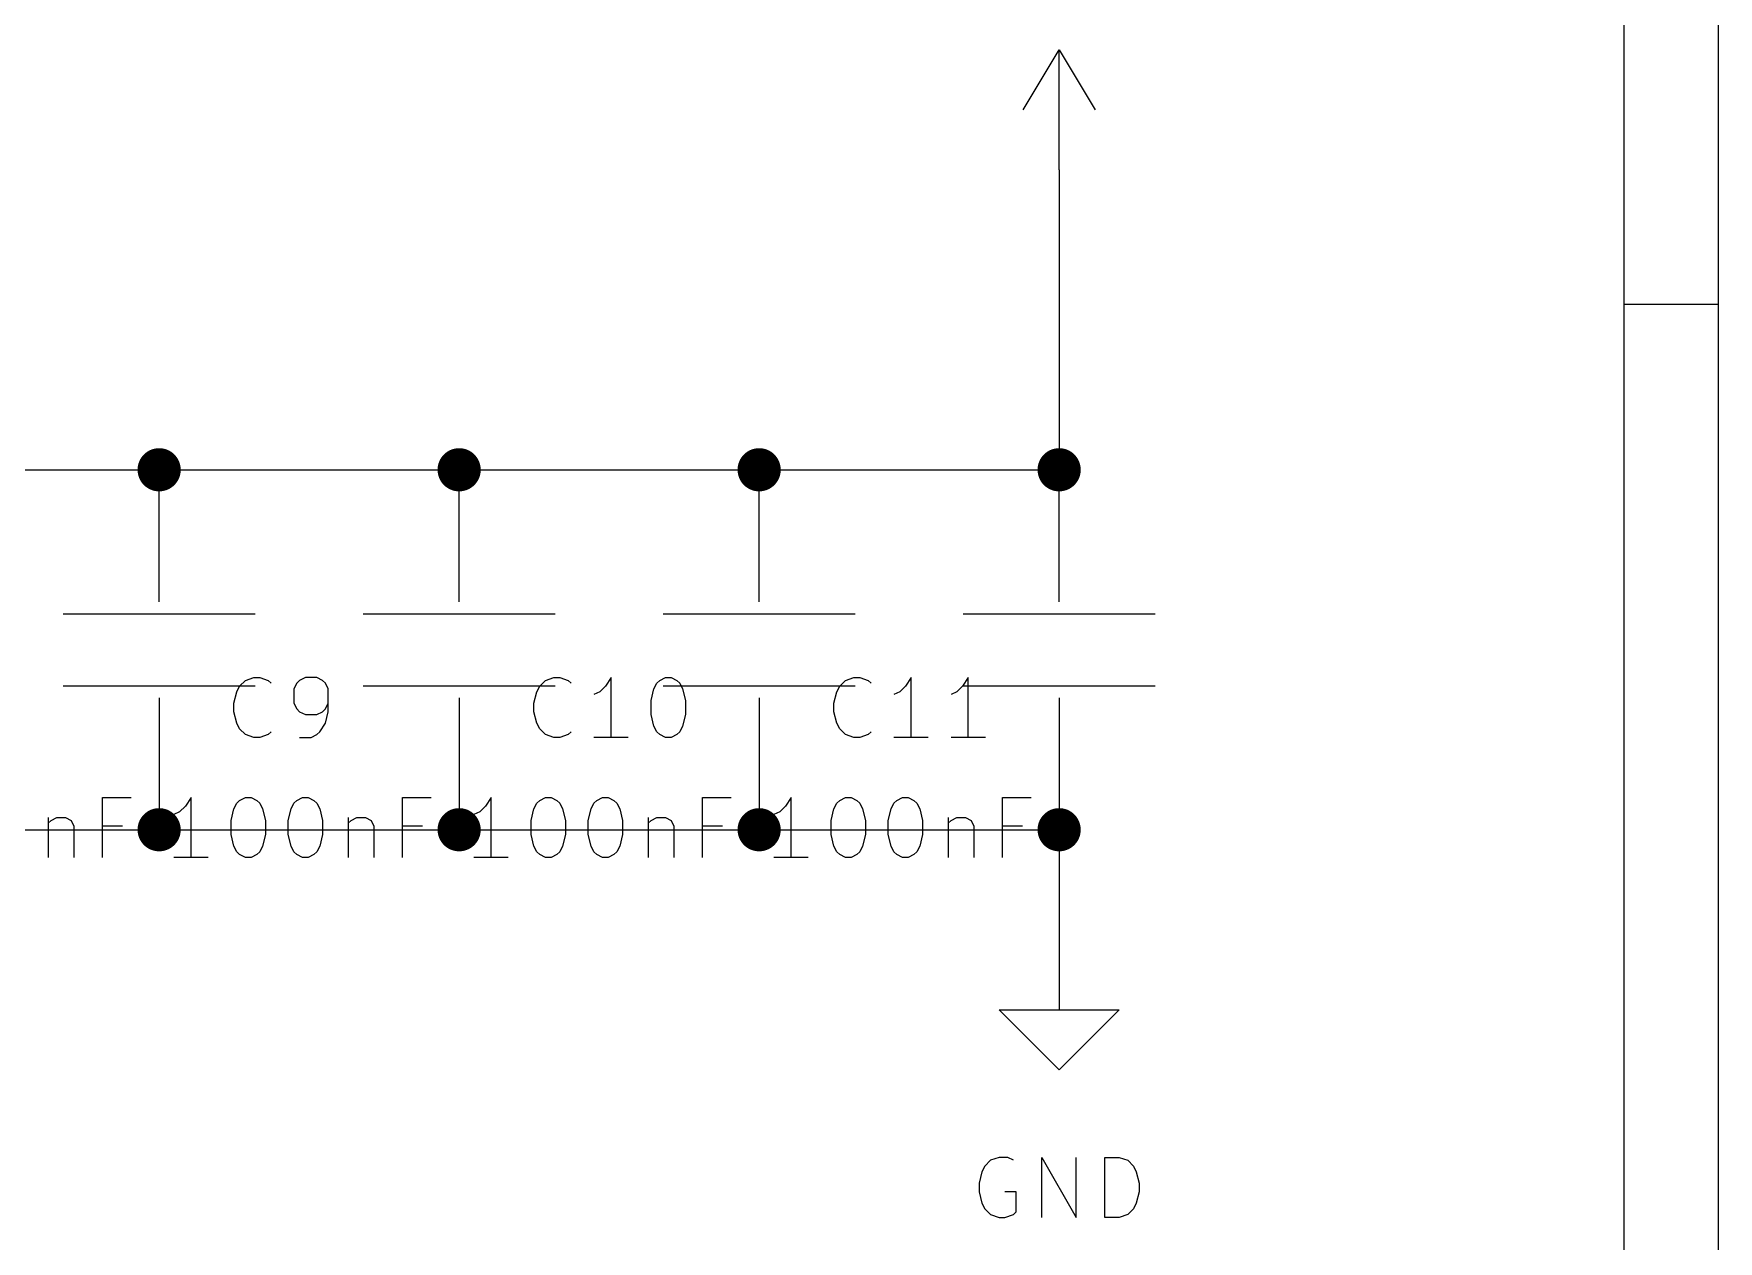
# Model space of a CAD drawing. Extents: x 0.4 to 11.3, y -7.9 to -0.4.
# Drawn here: x 9.895 to 11.299, y -3.143 to -2.137 of the extents above; entities that cross this region are included whole.
import ezdxf

# ---------------------------------------------------------------- set-up
doc = ezdxf.new("R2010")
doc.units = 0
doc.header["$MEASUREMENT"] = 0
for name, color, linetype in [('CYAN2', 4, 'CONTINUOUS'), ('GREEN3', 91, 'CONTINUOUS'), ('RED2', 1, 'CONTINUOUS')]:
    doc.layers.add(name, color=color, linetype=linetype)

msp = doc.modelspace()

# ---------------------------------------------------------------- linework, layer by layer
at = {"layer": 'CYAN2', "linetype": 'CONTINUOUS'}
for p, q in [((10.0647, -2.68504), (10.0671, -2.68028)), ((10.0647, -2.68504), (10.0671, -2.68028)), ((10.0671, -2.68028), (10.0719, -2.67551)), ((10.0671, -2.68028), (10.0719, -2.67551)), ((10.0719, -2.67551), (10.079, -2.67313)), ((10.0719, -2.67551), (10.079, -2.67313)), ((10.079, -2.67313), (10.0838, -2.67313)), ((10.079, -2.67313), (10.0838, -2.67313)), ((10.0838, -2.67313), (10.0909, -2.67551)), ((10.0838, -2.67313), (10.0909, -2.67551)), ((10.0909, -2.67551), (10.0933, -2.67789)), ((10.0909, -2.67551), (10.0933, -2.67789)), ((10.1147, -2.67789), (10.1123, -2.68265)), ((10.1147, -2.67789), (10.1123, -2.68265)), ((10.1171, -2.67551), (10.1147, -2.67789)), ((10.1171, -2.67551), (10.1147, -2.67789)), ((10.1219, -2.67313), (10.1171, -2.67551)), ((10.1219, -2.67313), (10.1171, -2.67551)), ((10.1314, -2.67313), (10.1219, -2.67313)), ((10.1314, -2.67313), (10.1219, -2.67313)), ((10.1361, -2.67551), (10.1314, -2.67313)), ((10.1361, -2.67551), (10.1314, -2.67313)), ((10.1385, -2.67789), (10.1361, -2.67551)), ((10.1385, -2.67789), (10.1361, -2.67551)), ((10.1409, -2.68265), (10.1385, -2.67789)), ((10.1409, -2.68265), (10.1385, -2.67789)), ((10.3147, -2.68504), (10.3171, -2.68028)), ((10.3147, -2.68504), (10.3171, -2.68028)), ((10.3171, -2.68028), (10.3219, -2.67551)), ((10.3171, -2.68028), (10.3219, -2.67551)), ((10.3219, -2.67551), (10.329, -2.67313)), ((10.3219, -2.67551), (10.329, -2.67313)), ((10.329, -2.67313), (10.3338, -2.67313)), ((10.329, -2.67313), (10.3338, -2.67313)), ((10.3338, -2.67313), (10.3409, -2.67551)), ((10.3338, -2.67313), (10.3409, -2.67551)), ((10.3409, -2.67551), (10.3433, -2.67789)), ((10.3409, -2.67551), (10.3433, -2.67789)), ((10.3719, -2.68028), (10.3671, -2.68504)), ((10.3719, -2.68028), (10.3671, -2.68504)), ((10.3766, -2.67313), (10.3719, -2.68028)), ((10.3766, -2.67313), (10.3719, -2.68028)), ((10.3766, -2.72313), (10.3766, -2.67313)), ((10.3766, -2.72313), (10.3766, -2.67313)), ((10.4123, -2.68265), (10.4147, -2.67789)), ((10.4123, -2.68265), (10.4147, -2.67789)), ((10.4147, -2.67789), (10.4171, -2.67551)), ((10.4147, -2.67789), (10.4171, -2.67551)), ((10.4171, -2.67551), (10.4219, -2.67313)), ((10.4171, -2.67551), (10.4219, -2.67313)), ((10.4219, -2.67313), (10.4266, -2.67313)), ((10.4219, -2.67313), (10.4266, -2.67313)), ((10.4266, -2.67313), (10.4314, -2.67551)), ((10.4266, -2.67313), (10.4314, -2.67551)), ((10.4314, -2.67551), (10.4338, -2.67789)), ((10.4314, -2.67551), (10.4338, -2.67789)), ((10.4338, -2.67789), (10.4361, -2.68265)), ((10.4338, -2.67789), (10.4361, -2.68265)), ((10.5647, -2.68504), (10.5671, -2.68028)), ((10.5647, -2.68504), (10.5671, -2.68028)), ((10.5671, -2.68028), (10.5719, -2.67551)), ((10.5671, -2.68028), (10.5719, -2.67551)), ((10.5719, -2.67551), (10.579, -2.67313)), ((10.5719, -2.67551), (10.579, -2.67313)), ((10.579, -2.67313), (10.5838, -2.67313)), ((10.579, -2.67313), (10.5838, -2.67313)), ((10.5838, -2.67313), (10.5909, -2.67551)), ((10.5838, -2.67313), (10.5909, -2.67551)), ((10.5909, -2.67551), (10.5933, -2.67789)), ((10.5909, -2.67551), (10.5933, -2.67789)), ((10.6219, -2.68028), (10.6171, -2.68504)), ((10.6219, -2.68028), (10.6171, -2.68504)), ((10.6266, -2.67313), (10.6219, -2.68028)), ((10.6266, -2.67313), (10.6219, -2.68028)), ((10.6266, -2.72313), (10.6266, -2.67313)), ((10.6266, -2.72313), (10.6266, -2.67313)), ((10.6695, -2.68028), (10.6647, -2.68504)), ((10.6695, -2.68028), (10.6647, -2.68504)), ((10.6742, -2.67313), (10.6695, -2.68028)), ((10.6742, -2.67313), (10.6695, -2.68028)), ((10.6742, -2.72313), (10.6742, -2.67313)), ((10.6742, -2.72313), (10.6742, -2.67313)), ((10.0623, -2.69456), (10.0647, -2.68504)), ((10.0623, -2.69456), (10.0647, -2.68504)), ((10.0623, -2.7017), (10.0623, -2.69456)), ((10.0623, -2.7017), (10.0623, -2.69456)), ((10.1123, -2.68265), (10.1123, -2.69456)), ((10.1123, -2.68265), (10.1123, -2.69456)), ((10.1123, -2.69456), (10.1147, -2.69932)), ((10.1123, -2.69456), (10.1147, -2.69932)), ((10.1385, -2.69932), (10.1409, -2.69456)), ((10.1385, -2.69932), (10.1409, -2.69456)), ((10.1409, -2.7017), (10.1409, -2.68265)), ((10.1409, -2.7017), (10.1409, -2.68265)), ((10.3123, -2.69456), (10.3147, -2.68504)), ((10.3123, -2.69456), (10.3147, -2.68504)), ((10.3123, -2.7017), (10.3123, -2.69456)), ((10.3123, -2.7017), (10.3123, -2.69456)), ((10.3671, -2.68504), (10.3623, -2.68742)), ((10.3671, -2.68504), (10.3623, -2.68742)), ((10.41, -2.69218), (10.4123, -2.68265)), ((10.41, -2.69218), (10.4123, -2.68265)), ((10.41, -2.70408), (10.41, -2.69218)), ((10.41, -2.70408), (10.41, -2.69218)), ((10.4361, -2.68265), (10.4385, -2.69218)), ((10.4361, -2.68265), (10.4385, -2.69218)), ((10.4385, -2.69218), (10.4385, -2.70408)), ((10.4385, -2.69218), (10.4385, -2.70408)), ((10.5623, -2.69456), (10.5647, -2.68504)), ((10.5623, -2.69456), (10.5647, -2.68504)), ((10.5623, -2.7017), (10.5623, -2.69456)), ((10.5623, -2.7017), (10.5623, -2.69456)), ((10.6171, -2.68504), (10.6123, -2.68742)), ((10.6171, -2.68504), (10.6123, -2.68742)), ((10.6647, -2.68504), (10.66, -2.68742)), ((10.6647, -2.68504), (10.66, -2.68742)), ((10.0647, -2.71122), (10.0623, -2.7017)), ((10.0647, -2.71122), (10.0623, -2.7017)), ((10.1147, -2.69932), (10.1171, -2.7017)), ((10.1147, -2.69932), (10.1171, -2.7017)), ((10.1171, -2.7017), (10.1219, -2.70408)), ((10.1171, -2.7017), (10.1219, -2.70408)), ((10.1219, -2.70408), (10.1314, -2.70408)), ((10.1219, -2.70408), (10.1314, -2.70408)), ((10.1314, -2.70408), (10.1361, -2.7017)), ((10.1314, -2.70408), (10.1361, -2.7017)), ((10.1361, -2.7017), (10.1385, -2.69932)), ((10.1361, -2.7017), (10.1385, -2.69932)), ((10.1385, -2.71122), (10.1409, -2.7017)), ((10.1385, -2.71122), (10.1409, -2.7017)), ((10.3147, -2.71122), (10.3123, -2.7017)), ((10.3147, -2.71122), (10.3123, -2.7017)), ((10.4123, -2.71361), (10.41, -2.70408)), ((10.4123, -2.71361), (10.41, -2.70408)), ((10.4385, -2.70408), (10.4361, -2.71361)), ((10.4385, -2.70408), (10.4361, -2.71361)), ((10.5647, -2.71122), (10.5623, -2.7017)), ((10.5647, -2.71122), (10.5623, -2.7017)), ((10.0671, -2.71599), (10.0647, -2.71122)), ((10.0671, -2.71599), (10.0647, -2.71122)), ((10.0719, -2.72075), (10.0671, -2.71599)), ((10.0719, -2.72075), (10.0671, -2.71599)), ((10.079, -2.72313), (10.0719, -2.72075)), ((10.079, -2.72313), (10.0719, -2.72075)), ((10.0838, -2.72313), (10.079, -2.72313)), ((10.0838, -2.72313), (10.079, -2.72313)), ((10.0909, -2.72075), (10.0838, -2.72313)), ((10.0909, -2.72075), (10.0838, -2.72313)), ((10.0933, -2.71837), (10.0909, -2.72075)), ((10.0933, -2.71837), (10.0909, -2.72075)), ((10.1171, -2.72313), (10.1266, -2.72313)), ((10.1171, -2.72313), (10.1266, -2.72313)), ((10.1266, -2.72313), (10.1314, -2.72075)), ((10.1266, -2.72313), (10.1314, -2.72075)), ((10.1314, -2.72075), (10.1338, -2.71837)), ((10.1314, -2.72075), (10.1338, -2.71837)), ((10.1338, -2.71837), (10.1385, -2.71122)), ((10.1338, -2.71837), (10.1385, -2.71122)), ((10.3171, -2.71599), (10.3147, -2.71122)), ((10.3171, -2.71599), (10.3147, -2.71122)), ((10.3219, -2.72075), (10.3171, -2.71599)), ((10.3219, -2.72075), (10.3171, -2.71599)), ((10.329, -2.72313), (10.3219, -2.72075)), ((10.329, -2.72313), (10.3219, -2.72075)), ((10.3338, -2.72313), (10.329, -2.72313)), ((10.3338, -2.72313), (10.329, -2.72313)), ((10.3409, -2.72075), (10.3338, -2.72313)), ((10.3409, -2.72075), (10.3338, -2.72313)), ((10.3433, -2.71837), (10.3409, -2.72075)), ((10.3433, -2.71837), (10.3409, -2.72075)), ((10.3909, -2.72313), (10.3623, -2.72313)), ((10.3909, -2.72313), (10.3623, -2.72313)), ((10.4147, -2.71837), (10.4123, -2.71361)), ((10.4147, -2.71837), (10.4123, -2.71361)), ((10.4171, -2.72075), (10.4147, -2.71837)), ((10.4171, -2.72075), (10.4147, -2.71837)), ((10.4219, -2.72313), (10.4171, -2.72075)), ((10.4219, -2.72313), (10.4171, -2.72075)), ((10.4266, -2.72313), (10.4219, -2.72313)), ((10.4266, -2.72313), (10.4219, -2.72313)), ((10.4314, -2.72075), (10.4266, -2.72313)), ((10.4314, -2.72075), (10.4266, -2.72313)), ((10.4338, -2.71837), (10.4314, -2.72075)), ((10.4338, -2.71837), (10.4314, -2.72075)), ((10.4361, -2.71361), (10.4338, -2.71837)), ((10.4361, -2.71361), (10.4338, -2.71837)), ((10.5671, -2.71599), (10.5647, -2.71122)), ((10.5671, -2.71599), (10.5647, -2.71122)), ((10.5719, -2.72075), (10.5671, -2.71599)), ((10.5719, -2.72075), (10.5671, -2.71599)), ((10.579, -2.72313), (10.5719, -2.72075)), ((10.579, -2.72313), (10.5719, -2.72075)), ((10.5838, -2.72313), (10.579, -2.72313)), ((10.5838, -2.72313), (10.579, -2.72313)), ((10.5909, -2.72075), (10.5838, -2.72313)), ((10.5909, -2.72075), (10.5838, -2.72313)), ((10.5933, -2.71837), (10.5909, -2.72075)), ((10.5933, -2.71837), (10.5909, -2.72075)), ((10.6409, -2.72313), (10.6123, -2.72313)), ((10.6409, -2.72313), (10.6123, -2.72313)), ((10.6885, -2.72313), (10.66, -2.72313)), ((10.6885, -2.72313), (10.66, -2.72313)), ((9.95281, -2.82313), (9.95281, -2.77313)), ((9.95281, -2.77313), (9.97662, -2.77313)), ((9.95281, -2.82313), (9.95281, -2.77313)), ((9.95281, -2.77313), (9.97662, -2.77313)), ((10.0266, -2.77313), (10.0219, -2.78028)), ((10.0266, -2.77313), (10.0219, -2.78028)), ((10.0266, -2.82313), (10.0266, -2.77313)), ((10.0266, -2.82313), (10.0266, -2.77313)), ((10.0623, -2.78265), (10.0647, -2.77789)), ((10.0623, -2.78265), (10.0647, -2.77789)), ((10.0647, -2.77789), (10.0671, -2.77551)), ((10.0647, -2.77789), (10.0671, -2.77551)), ((10.0671, -2.77551), (10.0719, -2.77313)), ((10.0671, -2.77551), (10.0719, -2.77313)), ((10.0719, -2.77313), (10.0766, -2.77313)), ((10.0719, -2.77313), (10.0766, -2.77313)), ((10.0766, -2.77313), (10.0814, -2.77551)), ((10.0766, -2.77313), (10.0814, -2.77551)), ((10.0814, -2.77551), (10.0838, -2.77789)), ((10.0814, -2.77551), (10.0838, -2.77789)), ((10.0838, -2.77789), (10.0861, -2.78265)), ((10.0838, -2.77789), (10.0861, -2.78265)), ((10.11, -2.78265), (10.1123, -2.77789)), ((10.11, -2.78265), (10.1123, -2.77789)), ((10.1123, -2.77789), (10.1147, -2.77551)), ((10.1123, -2.77789), (10.1147, -2.77551)), ((10.1147, -2.77551), (10.1195, -2.77313)), ((10.1147, -2.77551), (10.1195, -2.77313)), ((10.1195, -2.77313), (10.1242, -2.77313)), ((10.1195, -2.77313), (10.1242, -2.77313)), ((10.1242, -2.77313), (10.129, -2.77551)), ((10.1242, -2.77313), (10.129, -2.77551)), ((10.129, -2.77551), (10.1314, -2.77789)), ((10.129, -2.77551), (10.1314, -2.77789)), ((10.1314, -2.77789), (10.1338, -2.78265)), ((10.1314, -2.77789), (10.1338, -2.78265)), ((10.2028, -2.82313), (10.2028, -2.77313)), ((10.2028, -2.77313), (10.2266, -2.77313)), ((10.2028, -2.82313), (10.2028, -2.77313)), ((10.2028, -2.77313), (10.2266, -2.77313)), ((10.2766, -2.77313), (10.2719, -2.78028)), ((10.2766, -2.77313), (10.2719, -2.78028)), ((10.2766, -2.82313), (10.2766, -2.77313)), ((10.2766, -2.82313), (10.2766, -2.77313)), ((10.3123, -2.78265), (10.3147, -2.77789)), ((10.3123, -2.78265), (10.3147, -2.77789)), ((10.3147, -2.77789), (10.3171, -2.77551)), ((10.3147, -2.77789), (10.3171, -2.77551)), ((10.3171, -2.77551), (10.3219, -2.77313)), ((10.3171, -2.77551), (10.3219, -2.77313)), ((10.3219, -2.77313), (10.3266, -2.77313)), ((10.3219, -2.77313), (10.3266, -2.77313)), ((10.3266, -2.77313), (10.3314, -2.77551)), ((10.3266, -2.77313), (10.3314, -2.77551)), ((10.3314, -2.77551), (10.3338, -2.77789)), ((10.3314, -2.77551), (10.3338, -2.77789)), ((10.3338, -2.77789), (10.3361, -2.78265)), ((10.3338, -2.77789), (10.3361, -2.78265)), ((10.36, -2.78265), (10.3623, -2.77789)), ((10.36, -2.78265), (10.3623, -2.77789)), ((10.3623, -2.77789), (10.3647, -2.77551)), ((10.3623, -2.77789), (10.3647, -2.77551)), ((10.3647, -2.77551), (10.3695, -2.77313)), ((10.3647, -2.77551), (10.3695, -2.77313)), ((10.3695, -2.77313), (10.3742, -2.77313)), ((10.3695, -2.77313), (10.3742, -2.77313)), ((10.3742, -2.77313), (10.379, -2.77551)), ((10.3742, -2.77313), (10.379, -2.77551)), ((10.379, -2.77551), (10.3814, -2.77789)), ((10.379, -2.77551), (10.3814, -2.77789)), ((10.3814, -2.77789), (10.3838, -2.78265)), ((10.3814, -2.77789), (10.3838, -2.78265)), ((10.4528, -2.82313), (10.4528, -2.77313)), ((10.4528, -2.77313), (10.4766, -2.77313)), ((10.4528, -2.82313), (10.4528, -2.77313)), ((10.4528, -2.77313), (10.4766, -2.77313)), ((10.5266, -2.77313), (10.5219, -2.78028)), ((10.5266, -2.77313), (10.5219, -2.78028)), ((10.5266, -2.82313), (10.5266, -2.77313)), ((10.5266, -2.82313), (10.5266, -2.77313)), ((10.5623, -2.78265), (10.5647, -2.77789)), ((10.5623, -2.78265), (10.5647, -2.77789)), ((10.5647, -2.77789), (10.5671, -2.77551)), ((10.5647, -2.77789), (10.5671, -2.77551)), ((10.5671, -2.77551), (10.5719, -2.77313)), ((10.5671, -2.77551), (10.5719, -2.77313)), ((10.5719, -2.77313), (10.5766, -2.77313)), ((10.5719, -2.77313), (10.5766, -2.77313)), ((10.5766, -2.77313), (10.5814, -2.77551)), ((10.5766, -2.77313), (10.5814, -2.77551)), ((10.5814, -2.77551), (10.5838, -2.77789)), ((10.5814, -2.77551), (10.5838, -2.77789)), ((10.5838, -2.77789), (10.5861, -2.78265)), ((10.5838, -2.77789), (10.5861, -2.78265)), ((10.61, -2.78265), (10.6123, -2.77789)), ((10.61, -2.78265), (10.6123, -2.77789)), ((10.6123, -2.77789), (10.6147, -2.77551)), ((10.6123, -2.77789), (10.6147, -2.77551)), ((10.6147, -2.77551), (10.6195, -2.77313)), ((10.6147, -2.77551), (10.6195, -2.77313)), ((10.6195, -2.77313), (10.6242, -2.77313)), ((10.6195, -2.77313), (10.6242, -2.77313)), ((10.6242, -2.77313), (10.629, -2.77551)), ((10.6242, -2.77313), (10.629, -2.77551)), ((10.629, -2.77551), (10.6314, -2.77789)), ((10.629, -2.77551), (10.6314, -2.77789)), ((10.6314, -2.77789), (10.6338, -2.78265)), ((10.6314, -2.77789), (10.6338, -2.78265)), ((10.7028, -2.82313), (10.7028, -2.77313)), ((10.7028, -2.77313), (10.7266, -2.77313)), ((10.7028, -2.82313), (10.7028, -2.77313)), ((10.7028, -2.77313), (10.7266, -2.77313)), ((9.90757, -2.7898), (9.90757, -2.82313)), ((9.90757, -2.7898), (9.90757, -2.82313)), ((9.90757, -2.79456), (9.90995, -2.79218)), ((9.90757, -2.79456), (9.90995, -2.79218)), ((9.90995, -2.79218), (9.91472, -2.7898)), ((9.90995, -2.79218), (9.91472, -2.7898)), ((9.91472, -2.7898), (9.92186, -2.7898)), ((9.91472, -2.7898), (9.92186, -2.7898)), ((9.92186, -2.7898), (9.92662, -2.79218)), ((9.92186, -2.7898), (9.92662, -2.79218)), ((9.92662, -2.79218), (9.929, -2.79694)), ((9.92662, -2.79218), (9.929, -2.79694)), ((10.0171, -2.78504), (10.0123, -2.78742)), ((10.0171, -2.78504), (10.0123, -2.78742)), ((10.0219, -2.78028), (10.0171, -2.78504)), ((10.0219, -2.78028), (10.0171, -2.78504)), ((10.06, -2.79218), (10.0623, -2.78265)), ((10.06, -2.79218), (10.0623, -2.78265)), ((10.06, -2.80408), (10.06, -2.79218)), ((10.06, -2.80408), (10.06, -2.79218)), ((10.0861, -2.78265), (10.0885, -2.79218)), ((10.0861, -2.78265), (10.0885, -2.79218)), ((10.0885, -2.79218), (10.0885, -2.80408)), ((10.0885, -2.79218), (10.0885, -2.80408)), ((10.1076, -2.79218), (10.11, -2.78265)), ((10.1076, -2.79218), (10.11, -2.78265)), ((10.1076, -2.80408), (10.1076, -2.79218)), ((10.1076, -2.80408), (10.1076, -2.79218)), ((10.1338, -2.78265), (10.1361, -2.79218)), ((10.1338, -2.78265), (10.1361, -2.79218)), ((10.1361, -2.79218), (10.1361, -2.80408)), ((10.1361, -2.79218), (10.1361, -2.80408)), ((10.1576, -2.7898), (10.1576, -2.82313)), ((10.1576, -2.7898), (10.1576, -2.82313)), ((10.1576, -2.79456), (10.16, -2.79218)), ((10.1576, -2.79456), (10.16, -2.79218)), ((10.16, -2.79218), (10.1647, -2.7898)), ((10.16, -2.79218), (10.1647, -2.7898)), ((10.1647, -2.7898), (10.1719, -2.7898)), ((10.1647, -2.7898), (10.1719, -2.7898)), ((10.1719, -2.7898), (10.1766, -2.79218)), ((10.1719, -2.7898), (10.1766, -2.79218)), ((10.1766, -2.79218), (10.179, -2.79694)), ((10.1766, -2.79218), (10.179, -2.79694)), ((10.2671, -2.78504), (10.2623, -2.78742)), ((10.2671, -2.78504), (10.2623, -2.78742)), ((10.2719, -2.78028), (10.2671, -2.78504)), ((10.2719, -2.78028), (10.2671, -2.78504)), ((10.31, -2.79218), (10.3123, -2.78265)), ((10.31, -2.79218), (10.3123, -2.78265)), ((10.31, -2.80408), (10.31, -2.79218)), ((10.31, -2.80408), (10.31, -2.79218)), ((10.3361, -2.78265), (10.3385, -2.79218)), ((10.3361, -2.78265), (10.3385, -2.79218)), ((10.3385, -2.79218), (10.3385, -2.80408)), ((10.3385, -2.79218), (10.3385, -2.80408)), ((10.3576, -2.79218), (10.36, -2.78265)), ((10.3576, -2.79218), (10.36, -2.78265)), ((10.3576, -2.80408), (10.3576, -2.79218)), ((10.3576, -2.80408), (10.3576, -2.79218)), ((10.3838, -2.78265), (10.3861, -2.79218)), ((10.3838, -2.78265), (10.3861, -2.79218)), ((10.3861, -2.79218), (10.3861, -2.80408)), ((10.3861, -2.79218), (10.3861, -2.80408)), ((10.4076, -2.7898), (10.4076, -2.82313)), ((10.4076, -2.7898), (10.4076, -2.82313)), ((10.4076, -2.79456), (10.41, -2.79218)), ((10.4076, -2.79456), (10.41, -2.79218)), ((10.41, -2.79218), (10.4147, -2.7898)), ((10.41, -2.79218), (10.4147, -2.7898)), ((10.4147, -2.7898), (10.4219, -2.7898)), ((10.4147, -2.7898), (10.4219, -2.7898)), ((10.4219, -2.7898), (10.4266, -2.79218)), ((10.4219, -2.7898), (10.4266, -2.79218)), ((10.4266, -2.79218), (10.429, -2.79694)), ((10.4266, -2.79218), (10.429, -2.79694)), ((10.5171, -2.78504), (10.5123, -2.78742)), ((10.5171, -2.78504), (10.5123, -2.78742)), ((10.5219, -2.78028), (10.5171, -2.78504)), ((10.5219, -2.78028), (10.5171, -2.78504)), ((10.56, -2.79218), (10.5623, -2.78265)), ((10.56, -2.79218), (10.5623, -2.78265)), ((10.56, -2.80408), (10.56, -2.79218)), ((10.56, -2.80408), (10.56, -2.79218)), ((10.5861, -2.78265), (10.5885, -2.79218)), ((10.5861, -2.78265), (10.5885, -2.79218)), ((10.5885, -2.79218), (10.5885, -2.80408)), ((10.5885, -2.79218), (10.5885, -2.80408)), ((10.6076, -2.79218), (10.61, -2.78265)), ((10.6076, -2.79218), (10.61, -2.78265)), ((10.6076, -2.80408), (10.6076, -2.79218)), ((10.6076, -2.80408), (10.6076, -2.79218)), ((10.6338, -2.78265), (10.6361, -2.79218)), ((10.6338, -2.78265), (10.6361, -2.79218)), ((10.6361, -2.79218), (10.6361, -2.80408)), ((10.6361, -2.79218), (10.6361, -2.80408)), ((10.6576, -2.7898), (10.6576, -2.82313)), ((10.6576, -2.7898), (10.6576, -2.82313)), ((10.6576, -2.79456), (10.66, -2.79218)), ((10.6576, -2.79456), (10.66, -2.79218)), ((10.66, -2.79218), (10.6647, -2.7898)), ((10.66, -2.79218), (10.6647, -2.7898)), ((10.6647, -2.7898), (10.6719, -2.7898)), ((10.6647, -2.7898), (10.6719, -2.7898)), ((10.6719, -2.7898), (10.6766, -2.79218)), ((10.6719, -2.7898), (10.6766, -2.79218)), ((10.6766, -2.79218), (10.679, -2.79694)), ((10.6766, -2.79218), (10.679, -2.79694)), ((9.929, -2.79694), (9.929, -2.82313)), ((9.929, -2.79694), (9.929, -2.82313)), ((9.96948, -2.79694), (9.95281, -2.79694)), ((9.96948, -2.79694), (9.95281, -2.79694)), ((10.0623, -2.81361), (10.06, -2.80408)), ((10.0623, -2.81361), (10.06, -2.80408)), ((10.0885, -2.80408), (10.0861, -2.81361)), ((10.0885, -2.80408), (10.0861, -2.81361)), ((10.11, -2.81361), (10.1076, -2.80408)), ((10.11, -2.81361), (10.1076, -2.80408)), ((10.1361, -2.80408), (10.1338, -2.81361)), ((10.1361, -2.80408), (10.1338, -2.81361)), ((10.179, -2.79694), (10.179, -2.82313)), ((10.179, -2.79694), (10.179, -2.82313)), ((10.2195, -2.79694), (10.2028, -2.79694)), ((10.2195, -2.79694), (10.2028, -2.79694)), ((10.3123, -2.81361), (10.31, -2.80408)), ((10.3123, -2.81361), (10.31, -2.80408)), ((10.3385, -2.80408), (10.3361, -2.81361)), ((10.3385, -2.80408), (10.3361, -2.81361)), ((10.36, -2.81361), (10.3576, -2.80408)), ((10.36, -2.81361), (10.3576, -2.80408)), ((10.3861, -2.80408), (10.3838, -2.81361)), ((10.3861, -2.80408), (10.3838, -2.81361)), ((10.429, -2.79694), (10.429, -2.82313)), ((10.429, -2.79694), (10.429, -2.82313)), ((10.4695, -2.79694), (10.4528, -2.79694)), ((10.4695, -2.79694), (10.4528, -2.79694)), ((10.5623, -2.81361), (10.56, -2.80408)), ((10.5623, -2.81361), (10.56, -2.80408)), ((10.5885, -2.80408), (10.5861, -2.81361)), ((10.5885, -2.80408), (10.5861, -2.81361)), ((10.61, -2.81361), (10.6076, -2.80408)), ((10.61, -2.81361), (10.6076, -2.80408)), ((10.6361, -2.80408), (10.6338, -2.81361)), ((10.6361, -2.80408), (10.6338, -2.81361)), ((10.679, -2.79694), (10.679, -2.82313)), ((10.679, -2.79694), (10.679, -2.82313)), ((10.7195, -2.79694), (10.7028, -2.79694)), ((10.7195, -2.79694), (10.7028, -2.79694)), ((10.0647, -2.81837), (10.0623, -2.81361)), ((10.0647, -2.81837), (10.0623, -2.81361)), ((10.0671, -2.82075), (10.0647, -2.81837)), ((10.0671, -2.82075), (10.0647, -2.81837)), ((10.0719, -2.82313), (10.0671, -2.82075)), ((10.0719, -2.82313), (10.0671, -2.82075)), ((10.0814, -2.82075), (10.0766, -2.82313)), ((10.0814, -2.82075), (10.0766, -2.82313)), ((10.0838, -2.81837), (10.0814, -2.82075)), ((10.0838, -2.81837), (10.0814, -2.82075)), ((10.0861, -2.81361), (10.0838, -2.81837)), ((10.0861, -2.81361), (10.0838, -2.81837)), ((10.1123, -2.81837), (10.11, -2.81361)), ((10.1123, -2.81837), (10.11, -2.81361)), ((10.1147, -2.82075), (10.1123, -2.81837)), ((10.1147, -2.82075), (10.1123, -2.81837)), ((10.1195, -2.82313), (10.1147, -2.82075)), ((10.1195, -2.82313), (10.1147, -2.82075)), ((10.129, -2.82075), (10.1242, -2.82313)), ((10.129, -2.82075), (10.1242, -2.82313)), ((10.1314, -2.81837), (10.129, -2.82075)), ((10.1314, -2.81837), (10.129, -2.82075)), ((10.1338, -2.81361), (10.1314, -2.81837)), ((10.1338, -2.81361), (10.1314, -2.81837)), ((10.3147, -2.81837), (10.3123, -2.81361)), ((10.3147, -2.81837), (10.3123, -2.81361)), ((10.3171, -2.82075), (10.3147, -2.81837)), ((10.3171, -2.82075), (10.3147, -2.81837)), ((10.3219, -2.82313), (10.3171, -2.82075)), ((10.3219, -2.82313), (10.3171, -2.82075)), ((10.3314, -2.82075), (10.3266, -2.82313)), ((10.3314, -2.82075), (10.3266, -2.82313)), ((10.3338, -2.81837), (10.3314, -2.82075)), ((10.3338, -2.81837), (10.3314, -2.82075)), ((10.3361, -2.81361), (10.3338, -2.81837)), ((10.3361, -2.81361), (10.3338, -2.81837)), ((10.3623, -2.81837), (10.36, -2.81361)), ((10.3623, -2.81837), (10.36, -2.81361)), ((10.3647, -2.82075), (10.3623, -2.81837)), ((10.3647, -2.82075), (10.3623, -2.81837)), ((10.3695, -2.82313), (10.3647, -2.82075)), ((10.3695, -2.82313), (10.3647, -2.82075)), ((10.379, -2.82075), (10.3742, -2.82313)), ((10.379, -2.82075), (10.3742, -2.82313)), ((10.3814, -2.81837), (10.379, -2.82075)), ((10.3814, -2.81837), (10.379, -2.82075)), ((10.3838, -2.81361), (10.3814, -2.81837)), ((10.3838, -2.81361), (10.3814, -2.81837)), ((10.5647, -2.81837), (10.5623, -2.81361)), ((10.5647, -2.81837), (10.5623, -2.81361)), ((10.5671, -2.82075), (10.5647, -2.81837)), ((10.5671, -2.82075), (10.5647, -2.81837)), ((10.5719, -2.82313), (10.5671, -2.82075)), ((10.5719, -2.82313), (10.5671, -2.82075)), ((10.5814, -2.82075), (10.5766, -2.82313)), ((10.5814, -2.82075), (10.5766, -2.82313)), ((10.5838, -2.81837), (10.5814, -2.82075)), ((10.5838, -2.81837), (10.5814, -2.82075)), ((10.5861, -2.81361), (10.5838, -2.81837)), ((10.5861, -2.81361), (10.5838, -2.81837)), ((10.6123, -2.81837), (10.61, -2.81361)), ((10.6123, -2.81837), (10.61, -2.81361)), ((10.6147, -2.82075), (10.6123, -2.81837)), ((10.6147, -2.82075), (10.6123, -2.81837)), ((10.6195, -2.82313), (10.6147, -2.82075)), ((10.6195, -2.82313), (10.6147, -2.82075)), ((10.629, -2.82075), (10.6242, -2.82313)), ((10.629, -2.82075), (10.6242, -2.82313)), ((10.6314, -2.81837), (10.629, -2.82075)), ((10.6314, -2.81837), (10.629, -2.82075)), ((10.6338, -2.81361), (10.6314, -2.81837)), ((10.6338, -2.81361), (10.6314, -2.81837)), ((10.0409, -2.82313), (10.0123, -2.82313)), ((10.0409, -2.82313), (10.0123, -2.82313)), ((10.0766, -2.82313), (10.0719, -2.82313)), ((10.0766, -2.82313), (10.0719, -2.82313)), ((10.1242, -2.82313), (10.1195, -2.82313)), ((10.1242, -2.82313), (10.1195, -2.82313)), ((10.2909, -2.82313), (10.2623, -2.82313)), ((10.2909, -2.82313), (10.2623, -2.82313)), ((10.3266, -2.82313), (10.3219, -2.82313)), ((10.3266, -2.82313), (10.3219, -2.82313)), ((10.3742, -2.82313), (10.3695, -2.82313)), ((10.3742, -2.82313), (10.3695, -2.82313)), ((10.5409, -2.82313), (10.5123, -2.82313)), ((10.5409, -2.82313), (10.5123, -2.82313)), ((10.5766, -2.82313), (10.5719, -2.82313)), ((10.5766, -2.82313), (10.5719, -2.82313)), ((10.6242, -2.82313), (10.6195, -2.82313)), ((10.6242, -2.82313), (10.6195, -2.82313)), ((10.7, -3.07313), (10.6929, -3.07551)), ((10.7071, -3.07313), (10.7, -3.07313)), ((10.7119, -3.07551), (10.7071, -3.07313)), ((10.7357, -3.12313), (10.7357, -3.07313)), ((10.7357, -3.07313), (10.7643, -3.12313)), ((10.7643, -3.12313), (10.7643, -3.07313)), ((10.7881, -3.12313), (10.7881, -3.07313)), ((10.7881, -3.07313), (10.8, -3.07313)), ((10.8, -3.07313), (10.8071, -3.07551)), ((10.6857, -3.08504), (10.6833, -3.09456)), ((10.6881, -3.08028), (10.6857, -3.08504)), ((10.6929, -3.07551), (10.6881, -3.08028)), ((10.8071, -3.07551), (10.8119, -3.08028)), ((10.8119, -3.08028), (10.8143, -3.08504)), ((10.8143, -3.08504), (10.8167, -3.09456)), ((10.6833, -3.09456), (10.6833, -3.1017)), ((10.6833, -3.1017), (10.6857, -3.11122)), ((10.7143, -3.1017), (10.7048, -3.1017)), ((10.7143, -3.11837), (10.7143, -3.1017)), ((10.8167, -3.1017), (10.8143, -3.11122)), ((10.8167, -3.09456), (10.8167, -3.1017)), ((10.6857, -3.11122), (10.6881, -3.11599)), ((10.6881, -3.11599), (10.6929, -3.12075)), ((10.8119, -3.11599), (10.8071, -3.12075)), ((10.8143, -3.11122), (10.8119, -3.11599)), ((10.6929, -3.12075), (10.7, -3.12313)), ((10.7, -3.12313), (10.7048, -3.12313)), ((10.7048, -3.12313), (10.7119, -3.12075)), ((10.7119, -3.12075), (10.7143, -3.11837)), ((10.8, -3.12313), (10.7881, -3.12313)), ((10.8071, -3.12075), (10.8, -3.12313))]:
    msp.add_line(p, q, dxfattribs=at)
at = {"layer": 'GREEN3', "linetype": 'CONTINUOUS'}
for p, q in [((10.75, -2.25), (10.75, -2.5)), ((9.75, -2.5), (10, -2.5)), ((10, -2.5), (10.25, -2.5)), ((10.25, -2.5), (10.5, -2.5)), ((10.5, -2.5), (10.75, -2.5)), ((9.75, -2.8), (10, -2.8)), ((10, -2.8), (10.25, -2.8)), ((10.25, -2.8), (10.5, -2.8)), ((10.5, -2.8), (10.75, -2.8)), ((10.75, -2.8), (10.75, -2.9))]:
    msp.add_line(p, q, dxfattribs=at)
at = {"layer": 'GREEN3', "const_width": 0.018}
for points in [[(9.991, -2.5, 1), (10.009, -2.5, 1)], [(10.241, -2.5, 1), (10.259, -2.5, 1)], [(10.491, -2.5, 1), (10.509, -2.5, 1)], [(10.741, -2.5, 1), (10.759, -2.5, 1)], [(9.991, -2.8, 1), (10.009, -2.8, 1)], [(10.241, -2.8, 1), (10.259, -2.8, 1)], [(10.491, -2.8, 1), (10.509, -2.8, 1)], [(10.741, -2.8, 1), (10.759, -2.8, 1)]]:
    msp.add_lwpolyline(points, format="xyb", close=True, dxfattribs=at)
at = {"layer": 'RED2', "linetype": 'CONTINUOUS'}
for p, q in [((11.2993, -0.393701), (11.2993, -7.8743)), ((11.2206, -0.472441), (11.2206, -7.79556)), ((10.72, -2.2), (10.75, -2.15)), ((10.75, -2.25), (10.75, -2.15)), ((10.75, -2.15), (10.78, -2.2)), ((11.2993, -2.3622), (11.2206, -2.3622)), ((10, -2.61), (10, -2.5)), ((10, -2.61), (10, -2.5)), ((10.25, -2.61), (10.25, -2.5)), ((10.25, -2.61), (10.25, -2.5)), ((10.5, -2.61), (10.5, -2.5)), ((10.5, -2.61), (10.5, -2.5)), ((10.75, -2.61), (10.75, -2.5)), ((10.75, -2.61), (10.75, -2.5)), ((9.92, -2.62), (10.08, -2.62)), ((10.17, -2.62), (10.33, -2.62)), ((10.42, -2.62), (10.58, -2.62)), ((10.67, -2.62), (10.83, -2.62)), ((9.92, -2.68), (10.08, -2.68)), ((10.17, -2.68), (10.33, -2.68)), ((10.42, -2.68), (10.58, -2.68)), ((10.67, -2.68), (10.83, -2.68)), ((10, -2.69), (10, -2.8)), ((10, -2.69), (10, -2.8)), ((10.25, -2.69), (10.25, -2.8)), ((10.25, -2.69), (10.25, -2.8)), ((10.5, -2.69), (10.5, -2.8)), ((10.5, -2.69), (10.5, -2.8)), ((10.75, -2.69), (10.75, -2.8)), ((10.75, -2.69), (10.75, -2.8)), ((10.75, -2.9), (10.75, -2.95)), ((10.75, -3), (10.7, -2.95)), ((10.7, -2.95), (10.75, -2.95)), ((10.75, -2.95), (10.8, -2.95)), ((10.8, -2.95), (10.75, -3))]:
    msp.add_line(p, q, dxfattribs=at)

doc.saveas('drawing.dxf')
